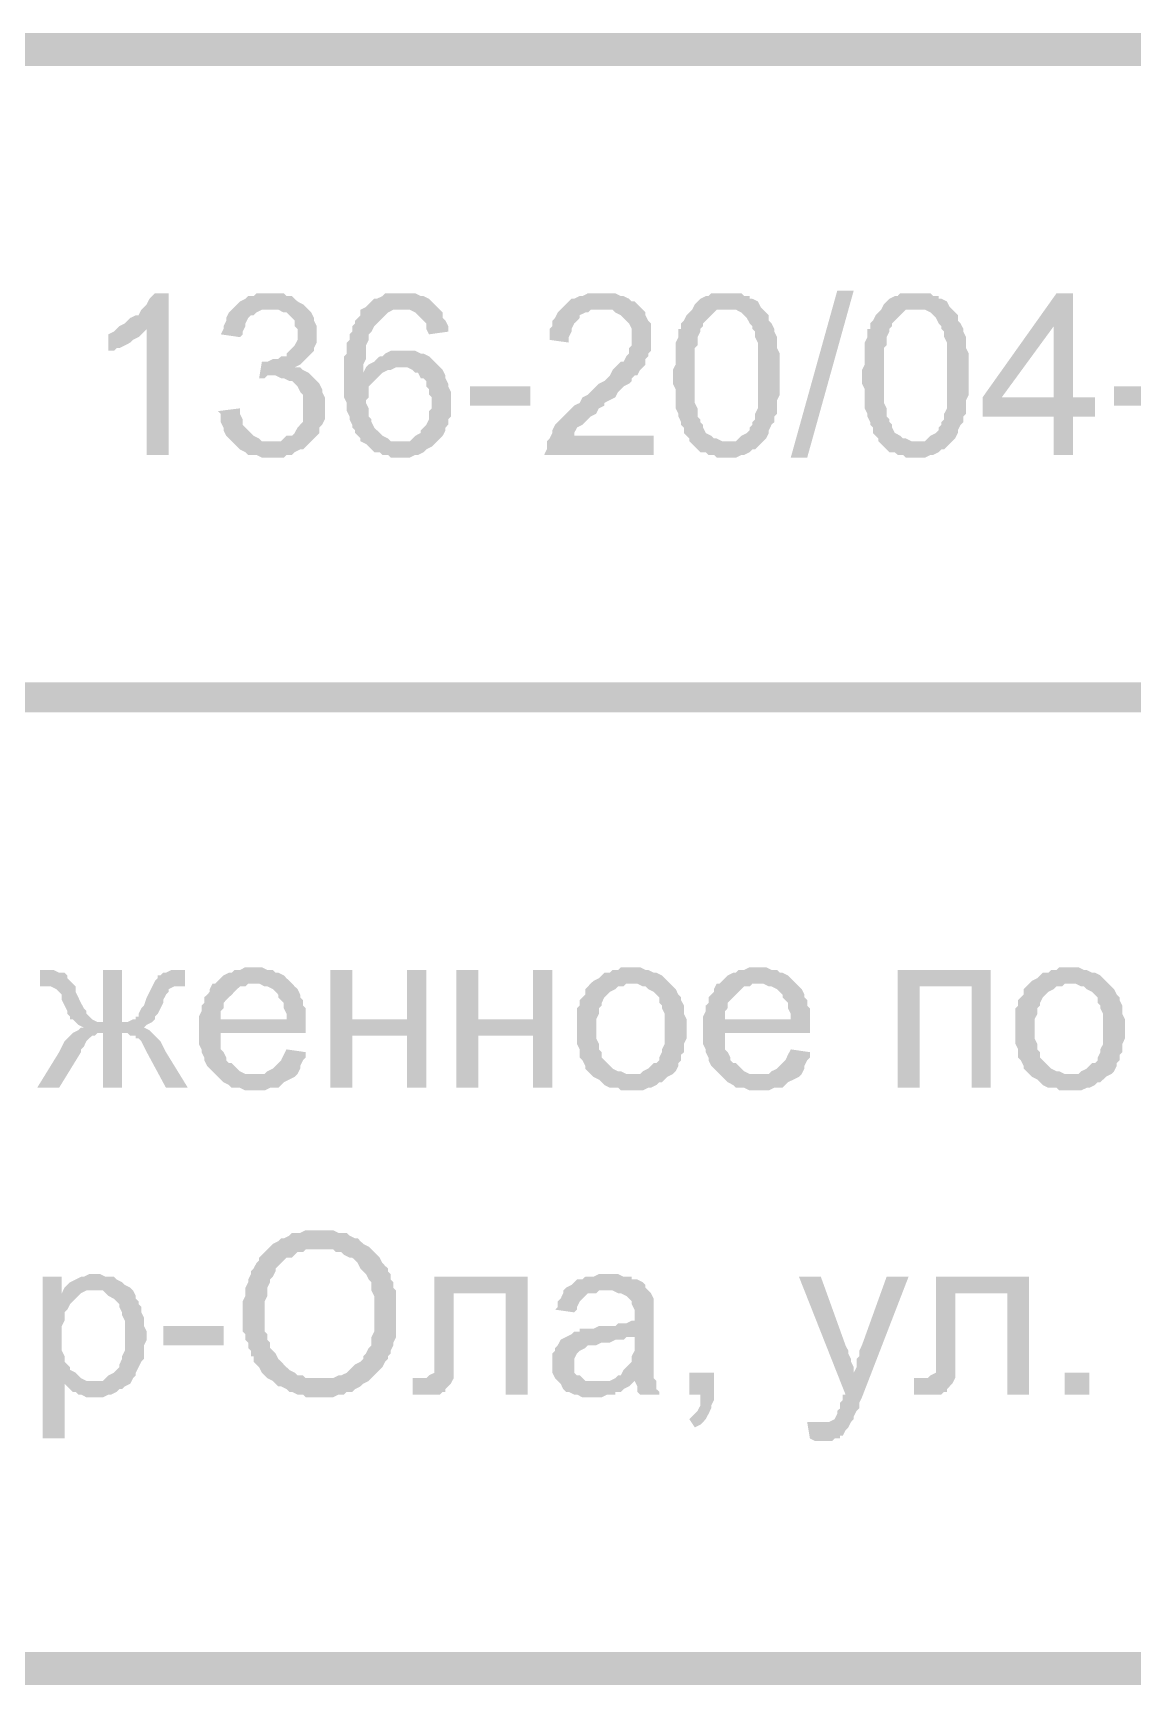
# Model space of a CAD drawing. Header units: millimetres. Extents: x -383313 to -161684, y -117025 to 99224.
# Drawn here: x -322468 to -320769, y -33107 to -30554 of the extents above; entities that cross this region are included whole.
import ezdxf

# ---------------------------------------------------------------- set-up
doc = ezdxf.new("R2010")
doc.units = ezdxf.units.MM
doc.header["$MEASUREMENT"] = 0
doc.layers.add('PDF_Solid Fills', color=7, linetype='Continuous')

# ---------------------------------------------------------------- blocks, each defined once
blk = doc.blocks.new('A$Cf5759c35')
at = {"layer": 'PDF_Solid Fills'}
for points in [[(36203.3, -12691.5), (36182.1, -12691.5), (36177.9, -12695.8), (36173.7, -12700), (36169.4, -12708.5), (36165.2, -12712.7), (36161, -12716.9), (36156.7, -12725.4), (36152.5, -12725.4), (36144, -12729.6), (36139.8, -12733.9), (36135.6, -12738.1), (36127.1, -12742.3), (36169.4, -12746.6), (36169.4, -12941.3), (36203.3, -12941.3)], [(36359.9, -12691.5), (36338.8, -12691.5), (36334.5, -12695.8), (36326.1, -12695.8), (36321.8, -12700), (36313.4, -12704.2), (36309.1, -12708.5), (36309.1, -12708.5), (36304.9, -12712.7), (36359.9, -12716.9), (36364.2, -12716.9), (36372.6, -12716.9), (36381.1, -12721.2), (36385.3, -12721.2), (36389.6, -12725.4), (36393.8, -12729.6), (36398, -12733.9), (36398, -12742.3), (36402.3, -12746.6), (36402.3, -12755), (36402.3, -12759.3), (36402.3, -12763.5), (36398, -12772), (36393.8, -12776.2), (36389.6, -12780.4), (36385.3, -12784.7), (36385.3, -12788.9), (36376.9, -12788.9), (36372.6, -12793.1), (36364.2, -12793.1), (36355.7, -12797.4), (36351.5, -12797.4), (36410.7, -12797.4), (36415, -12793.1), (36419.2, -12788.9), (36423.4, -12784.7), (36427.7, -12780.4), (36427.7, -12776.2), (36431.9, -12767.7), (36431.9, -12763.5), (36431.9, -12755), (36431.9, -12750.8), (36431.9, -12742.3), (36427.7, -12733.9), (36427.7, -12729.6), (36423.4, -12721.2), (36423.4, -12721.2), (36419.2, -12716.9), (36415, -12712.7), (36410.7, -12708.5), (36402.3, -12704.2), (36398, -12700), (36393.8, -12695.8), (36385.3, -12695.8), (36381.1, -12691.5), (36372.6, -12691.5), (36368.4, -12691.5)], [(36563.1, -12691.5), (36537.7, -12691.5), (36533.5, -12695.8), (36525, -12700), (36520.8, -12700), (36516.6, -12704.2), (36512.3, -12708.5), (36508.1, -12712.7), (36563.1, -12716.9), (36563.1, -12716.9), (36571.6, -12716.9), (36575.8, -12716.9), (36584.3, -12721.2), (36588.5, -12725.4), (36592.8, -12729.6), (36592.8, -12729.6), (36597, -12733.9), (36601.2, -12738.1), (36601.2, -12746.6), (36605.5, -12755), (36635.1, -12750.8), (36635.1, -12746.6), (36635.1, -12742.3), (36630.9, -12733.9), (36626.6, -12729.6), (36626.6, -12721.2), (36622.4, -12716.9), (36618.2, -12712.7), (36613.9, -12708.5), (36609.7, -12704.2), (36605.5, -12700), (36597, -12695.8), (36592.8, -12695.8), (36584.3, -12691.5), (36580.1, -12691.5), (36571.6, -12691.5)], [(36872.2, -12691.5), (36851, -12691.5), (36842.5, -12695.8), (36838.3, -12695.8), (36829.8, -12700), (36825.6, -12700), (36821.4, -12704.2), (36817.1, -12708.5), (36812.9, -12712.7), (36808.7, -12716.9), (36804.4, -12721.2), (36800.2, -12729.6), (36796, -12733.9), (36796, -12742.3), (36791.7, -12746.6), (36791.7, -12755), (36791.7, -12763.5), (36821.4, -12767.7), (36821.4, -12759.3), (36825.6, -12750.8), (36825.6, -12746.6), (36829.8, -12738.1), (36834.1, -12733.9), (36838.3, -12729.6), (36838.3, -12725.4), (36846.8, -12721.2), (36851, -12721.2), (36855.2, -12716.9), (36863.7, -12716.9), (36872.2, -12716.9), (36935.7, -12716.9), (36927.2, -12708.5), (36927.2, -12708.5), (36923, -12704.2), (36918.7, -12704.2), (36914.5, -12700), (36906, -12695.8), (36901.8, -12695.8), (36893.3, -12691.5), (36889.1, -12691.5), (36880.6, -12691.5)], [(37066.9, -12691.5), (37066.9, -12691.5), (37041.5, -12691.5), (37037.3, -12695.8), (37033, -12695.8), (37024.6, -12700), (37020.3, -12704.2), (37020.3, -12704.2), (37016.1, -12708.5), (37011.9, -12716.9), (37066.9, -12716.9), (37066.9, -12716.9), (37075.4, -12716.9), (37079.6, -12716.9), (37088.1, -12721.2), (37092.3, -12725.4), (37096.5, -12729.6), (37100.8, -12738.1), (37100.8, -12738.1), (37105, -12742.3), (37105, -12746.6), (37109.2, -12750.8), (37109.2, -12755), (37109.2, -12759.3), (37113.5, -12767.7), (37113.5, -12776.2), (37113.5, -12780.4), (37113.5, -12788.9), (37113.5, -12797.4), (37113.5, -12810.1), (37113.5, -12818.5), (37113.5, -12818.5), (37113.5, -12831.2), (37113.5, -12839.7), (37113.5, -12848.2), (37113.5, -12856.6), (37113.5, -12860.9), (37113.5, -12869.3), (37109.2, -12877.8), (37109.2, -12882), (37109.2, -12886.3), (37105, -12890.5), (37105, -12894.7), (37100.8, -12899), (37100.8, -12903.2), (37096.5, -12907.4), (37088.1, -12911.7), (37083.8, -12915.9), (37079.6, -12920.1), (37071.1, -12920.1), (37066.9, -12920.1), (37011.9, -12924.4), (37016.1, -12928.6), (37020.3, -12932.8), (37024.6, -12937.1), (37033, -12937.1), (37037.3, -12941.3), (37045.7, -12941.3), (37050, -12945.5), (37058.4, -12945.5), (37066.9, -12945.5), (37066.9, -12945.5), (37075.4, -12945.5), (37079.6, -12945.5), (37088.1, -12941.3), (37092.3, -12941.3), (37100.8, -12937.1), (37105, -12932.8), (37109.2, -12932.8), (37113.5, -12928.6), (37117.7, -12924.4), (37121.9, -12920.1), (37126.2, -12915.9), (37130.4, -12907.4), (37130.4, -12903.2), (37134.6, -12894.7), (37138.9, -12890.5), (37138.9, -12886.3), (37138.9, -12882), (37143.1, -12877.8), (37143.1, -12869.3), (37143.1, -12865.1), (37143.1, -12856.6), (37147.3, -12848.2), (37147.3, -12843.9), (37147.3, -12835.5), (37147.3, -12827), (37147.3, -12818.5), (37147.3, -12814.3), (37147.3, -12805.8), (37147.3, -12797.4), (37147.3, -12788.9), (37147.3, -12784.7), (37143.1, -12776.2), (37143.1, -12772), (37143.1, -12763.5), (37143.1, -12759.3), (37138.9, -12750.8), (37138.9, -12746.6), (37134.6, -12738.1), (37130.4, -12733.9), (37130.4, -12725.4), (37126.2, -12721.2), (37126.2, -12721.2), (37121.9, -12716.9), (37117.7, -12712.7), (37113.5, -12704.2), (37105, -12700), (37100.8, -12700), (37100.8, -12695.8), (37092.3, -12695.8), (37088.1, -12691.5), (37079.6, -12691.5), (37071.1, -12691.5)], [(37359, -12691.5), (37359, -12691.5), (37333.6, -12691.5), (37329.4, -12695.8), (37325.1, -12695.8), (37316.7, -12700), (37312.4, -12704.2), (37312.4, -12704.2), (37308.2, -12708.5), (37304, -12716.9), (37359, -12716.9), (37359, -12716.9), (37367.5, -12716.9), (37371.7, -12716.9), (37380.2, -12721.2), (37384.4, -12725.4), (37388.6, -12729.6), (37392.9, -12738.1), (37392.9, -12738.1), (37397.1, -12742.3), (37397.1, -12746.6), (37401.3, -12750.8), (37401.3, -12755), (37401.3, -12759.3), (37405.6, -12767.7), (37405.6, -12776.2), (37405.6, -12780.4), (37405.6, -12788.9), (37405.6, -12797.4), (37405.6, -12810.1), (37405.6, -12818.5), (37405.6, -12818.5), (37405.6, -12831.2), (37405.6, -12839.7), (37405.6, -12848.2), (37405.6, -12856.6), (37405.6, -12860.9), (37405.6, -12869.3), (37401.3, -12877.8), (37401.3, -12882), (37401.3, -12886.3), (37397.1, -12890.5), (37397.1, -12894.7), (37392.9, -12899), (37392.9, -12903.2), (37388.6, -12907.4), (37380.2, -12911.7), (37375.9, -12915.9), (37371.7, -12920.1), (37363.2, -12920.1), (37359, -12920.1), (37304, -12924.4), (37308.2, -12928.6), (37312.4, -12932.8), (37316.7, -12937.1), (37325.1, -12937.1), (37329.4, -12941.3), (37337.8, -12941.3), (37342.1, -12945.5), (37350.5, -12945.5), (37359, -12945.5), (37359, -12945.5), (37367.5, -12945.5), (37371.7, -12945.5), (37380.2, -12941.3), (37384.4, -12941.3), (37392.9, -12937.1), (37397.1, -12932.8), (37401.3, -12932.8), (37405.6, -12928.6), (37409.8, -12924.4), (37414, -12920.1), (37418.3, -12915.9), (37422.5, -12907.4), (37422.5, -12903.2), (37426.7, -12894.7), (37431, -12890.5), (37431, -12886.3), (37431, -12882), (37435.2, -12877.8), (37435.2, -12869.3), (37435.2, -12865.1), (37435.2, -12856.6), (37439.4, -12848.2), (37439.4, -12843.9), (37439.4, -12835.5), (37439.4, -12827), (37439.4, -12818.5), (37439.4, -12814.3), (37439.4, -12805.8), (37439.4, -12797.4), (37439.4, -12788.9), (37439.4, -12784.7), (37435.2, -12776.2), (37435.2, -12772), (37435.2, -12763.5), (37435.2, -12759.3), (37431, -12750.8), (37431, -12746.6), (37426.7, -12738.1), (37422.5, -12733.9), (37422.5, -12725.4), (37418.3, -12721.2), (37418.3, -12721.2), (37414, -12716.9), (37409.8, -12712.7), (37405.6, -12704.2), (37397.1, -12700), (37392.9, -12700), (37392.9, -12695.8), (37384.4, -12695.8), (37380.2, -12691.5), (37371.7, -12691.5), (37363.2, -12691.5)], [(37600.3, -12691.5), (37574.9, -12691.5), (37460.6, -12852.4), (37460.6, -12882), (37570.7, -12882), (37570.7, -12941.3), (37600.3, -12941.3), (37600.3, -12882), (37634.2, -12882), (37634.2, -12852.4), (37600.3, -12852.4), (37490.2, -12852.4), (37570.7, -12742.3)], [(37600.3, -12691.5), (37570.7, -12742.3), (37570.7, -12852.4), (37490.2, -12852.4), (37600.3, -12852.4)], [(36304.9, -12712.7), (36300.7, -12716.9), (36296.4, -12721.2), (36292.2, -12729.6), (36292.2, -12733.9), (36288, -12742.3), (36288, -12746.6), (36283.7, -12755), (36313.4, -12759.3), (36317.6, -12755), (36317.6, -12750.8), (36321.8, -12742.3), (36321.8, -12738.1), (36326.1, -12729.6), (36330.3, -12725.4), (36334.5, -12725.4), (36338.8, -12721.2), (36347.2, -12716.9), (36351.5, -12716.9), (36359.9, -12716.9)], [(36508.1, -12712.7), (36499.6, -12716.9), (36499.6, -12725.4), (36495.4, -12729.6), (36491.2, -12733.9), (36491.2, -12738.1), (36486.9, -12742.3), (36486.9, -12750.8), (36482.7, -12755), (36482.7, -12763.5), (36478.5, -12767.7), (36478.5, -12776.2), (36478.5, -12784.7), (36474.2, -12788.9), (36474.2, -12797.4), (36474.2, -12805.8), (36474.2, -12814.3), (36474.2, -12822.8), (36474.2, -12827), (36474.2, -12835.5), (36474.2, -12843.9), (36474.2, -12852.4), (36478.5, -12860.9), (36478.5, -12869.3), (36478.5, -12873.6), (36482.7, -12882), (36482.7, -12886.3), (36486.9, -12894.7), (36486.9, -12899), (36491.2, -12903.2), (36491.2, -12907.4), (36495.4, -12911.7), (36499.6, -12915.9), (36499.6, -12920.1), (36508.1, -12924.4), (36512.3, -12928.6), (36516.6, -12932.8), (36520.8, -12937.1), (36529.3, -12937.1), (36533.5, -12941.3), (36542, -12941.3), (36546.2, -12945.5), (36554.7, -12945.5), (36563.1, -12945.5), (36563.1, -12945.5), (36567.4, -12945.5), (36575.8, -12945.5), (36584.3, -12941.3), (36588.5, -12941.3), (36597, -12937.1), (36601.2, -12932.8), (36601.2, -12932.8), (36609.7, -12928.6), (36613.9, -12924.4), (36618.2, -12920.1), (36558.9, -12920.1), (36554.7, -12920.1), (36546.2, -12920.1), (36542, -12915.9), (36533.5, -12911.7), (36533.5, -12911.7), (36529.3, -12907.4), (36525, -12903.2), (36520.8, -12899), (36516.6, -12890.5), (36516.6, -12886.3), (36512.3, -12882), (36512.3, -12873.6), (36512.3, -12869.3), (36508.1, -12860.9), (36508.1, -12856.6), (36512.3, -12852.4), (36512.3, -12843.9), (36512.3, -12835.5), (36516.6, -12831.2), (36520.8, -12827), (36525, -12822.8), (36529.3, -12818.5), (36533.5, -12814.3), (36503.9, -12814.3), (36503.9, -12810.1), (36503.9, -12801.6), (36508.1, -12793.1), (36508.1, -12784.7), (36508.1, -12776.2), (36508.1, -12772), (36512.3, -12763.5), (36512.3, -12759.3), (36512.3, -12755), (36516.6, -12750.8), (36520.8, -12742.3), (36525, -12738.1), (36529.3, -12733.9), (36533.5, -12729.6), (36537.7, -12725.4), (36542, -12721.2), (36550.4, -12716.9), (36554.7, -12716.9), (36563.1, -12716.9)], [(36935.7, -12716.9), (36872.2, -12716.9), (36889.1, -12716.9), (36893.3, -12721.2), (36901.8, -12725.4), (36906, -12729.6), (36906, -12729.6), (36910.3, -12733.9), (36914.5, -12738.1), (36918.7, -12746.6), (36918.7, -12750.8), (36918.7, -12759.3), (36918.7, -12763.5), (36918.7, -12772), (36914.5, -12776.2), (36914.5, -12784.7), (36910.3, -12788.9), (36906, -12797.4), (36901.8, -12797.4), (36897.6, -12801.6), (36893.3, -12805.8), (36889.1, -12810.1), (36884.9, -12818.5), (36880.6, -12822.8), (36876.4, -12827), (36867.9, -12831.2), (36863.7, -12835.5), (36855.2, -12843.9), (36851, -12848.2), (36842.5, -12852.4), (36838.3, -12860.9), (36829.8, -12865.1), (36825.6, -12869.3), (36821.4, -12873.6), (36817.1, -12877.8), (36812.9, -12882), (36808.7, -12886.3), (36804.4, -12890.5), (36800.2, -12894.7), (36796, -12903.2), (36796, -12907.4), (36791.7, -12915.9), (36787.5, -12920.1), (36787.5, -12920.1), (36787.5, -12928.6), (36787.5, -12932.8), (36783.3, -12941.3), (36952.6, -12941.3), (36952.6, -12911.7), (36829.8, -12911.7), (36829.8, -12911.7), (36829.8, -12907.4), (36834.1, -12899), (36842.5, -12894.7), (36842.5, -12894.7), (36846.8, -12890.5), (36851, -12886.3), (36855.2, -12882), (36863.7, -12877.8), (36867.9, -12869.3), (36876.4, -12865.1), (36876.4, -12860.9), (36884.9, -12856.6), (36893.3, -12852.4), (36897.6, -12843.9), (36901.8, -12839.7), (36906, -12835.5), (36914.5, -12831.2), (36918.7, -12827), (36918.7, -12822.8), (36923, -12818.5), (36927.2, -12818.5), (36931.4, -12810.1), (36935.7, -12805.8), (36939.9, -12801.6), (36939.9, -12793.1), (36944.1, -12788.9), (36944.1, -12784.7), (36948.4, -12780.4), (36948.4, -12772), (36948.4, -12767.7), (36948.4, -12759.3), (36948.4, -12759.3), (36948.4, -12750.8), (36948.4, -12746.6), (36948.4, -12738.1), (36944.1, -12733.9), (36939.9, -12725.4), (36939.9, -12721.2)], [(37011.9, -12716.9), (37007.6, -12721.2), (37003.4, -12725.4), (36999.2, -12733.9), (36994.9, -12738.1), (36994.9, -12746.6), (36990.7, -12746.6), (36990.7, -12755), (36990.7, -12759.3), (36986.5, -12767.7), (36986.5, -12772), (36986.5, -12780.4), (36986.5, -12784.7), (36986.5, -12793.1), (36986.5, -12801.6), (36982.2, -12810.1), (36982.2, -12818.5), (36982.2, -12822.8), (36982.2, -12831.2), (36986.5, -12839.7), (36986.5, -12848.2), (36986.5, -12856.6), (36986.5, -12865.1), (36986.5, -12869.3), (36990.7, -12877.8), (36990.7, -12882), (36994.9, -12890.5), (36994.9, -12894.7), (36999.2, -12899), (36999.2, -12907.4), (37003.4, -12911.7), (37007.6, -12915.9), (37007.6, -12920.1), (37011.9, -12924.4), (37066.9, -12920.1), (37062.7, -12920.1), (37058.4, -12920.1), (37050, -12915.9), (37045.7, -12915.9), (37041.5, -12911.7), (37033, -12907.4), (37028.8, -12899), (37028.8, -12899), (37028.8, -12894.7), (37024.6, -12890.5), (37024.6, -12886.3), (37020.3, -12882), (37020.3, -12873.6), (37020.3, -12869.3), (37016.1, -12860.9), (37016.1, -12852.4), (37016.1, -12843.9), (37016.1, -12835.5), (37016.1, -12827), (37016.1, -12818.5), (37016.1, -12810.1), (37016.1, -12801.6), (37016.1, -12793.1), (37016.1, -12784.7), (37016.1, -12776.2), (37020.3, -12772), (37020.3, -12763.5), (37020.3, -12759.3), (37024.6, -12750.8), (37024.6, -12746.6), (37028.8, -12742.3), (37028.8, -12738.1), (37033, -12733.9), (37037.3, -12729.6), (37041.5, -12725.4), (37045.7, -12721.2), (37050, -12716.9), (37058.4, -12716.9), (37066.9, -12716.9)], [(37304, -12716.9), (37299.7, -12721.2), (37295.5, -12725.4), (37291.3, -12733.9), (37287, -12738.1), (37287, -12746.6), (37282.8, -12746.6), (37282.8, -12755), (37282.8, -12759.3), (37278.6, -12767.7), (37278.6, -12772), (37278.6, -12780.4), (37278.6, -12784.7), (37278.6, -12793.1), (37278.6, -12801.6), (37274.3, -12810.1), (37274.3, -12818.5), (37274.3, -12822.8), (37274.3, -12831.2), (37278.6, -12839.7), (37278.6, -12848.2), (37278.6, -12856.6), (37278.6, -12865.1), (37278.6, -12869.3), (37282.8, -12877.8), (37282.8, -12882), (37287, -12890.5), (37287, -12894.7), (37291.3, -12899), (37291.3, -12907.4), (37295.5, -12911.7), (37299.7, -12915.9), (37299.7, -12920.1), (37304, -12924.4), (37359, -12920.1), (37354.8, -12920.1), (37350.5, -12920.1), (37342.1, -12915.9), (37337.8, -12915.9), (37333.6, -12911.7), (37325.1, -12907.4), (37320.9, -12899), (37320.9, -12899), (37320.9, -12894.7), (37316.7, -12890.5), (37316.7, -12886.3), (37312.4, -12882), (37312.4, -12873.6), (37312.4, -12869.3), (37308.2, -12860.9), (37308.2, -12852.4), (37308.2, -12843.9), (37308.2, -12835.5), (37308.2, -12827), (37308.2, -12818.5), (37308.2, -12810.1), (37308.2, -12801.6), (37308.2, -12793.1), (37308.2, -12784.7), (37308.2, -12776.2), (37312.4, -12772), (37312.4, -12763.5), (37312.4, -12759.3), (37316.7, -12750.8), (37316.7, -12746.6), (37320.9, -12742.3), (37320.9, -12738.1), (37325.1, -12733.9), (37329.4, -12729.6), (37333.6, -12725.4), (37337.8, -12721.2), (37342.1, -12716.9), (37350.5, -12716.9), (37359, -12716.9)], [(36127.1, -12742.3), (36122.9, -12746.6), (36118.6, -12750.8), (36110.2, -12755), (36110.2, -12784.7), (36110.2, -12780.4), (36118.6, -12780.4), (36122.9, -12776.2), (36127.1, -12776.2), (36135.6, -12772), (36144, -12767.7), (36144, -12767.7), (36148.3, -12763.5), (36156.7, -12759.3), (36161, -12755), (36165.2, -12750.8), (36169.4, -12746.6)], [(36567.4, -12780.4), (36567.4, -12780.4), (36546.2, -12780.4), (36537.7, -12784.7), (36533.5, -12788.9), (36529.3, -12788.9), (36525, -12793.1), (36520.8, -12797.4), (36512.3, -12801.6), (36508.1, -12805.8), (36503.9, -12814.3), (36533.5, -12814.3), (36542, -12810.1), (36546.2, -12810.1), (36554.7, -12805.8), (36558.9, -12805.8), (36618.2, -12801.6), (36613.9, -12797.4), (36609.7, -12793.1), (36605.5, -12788.9), (36597, -12784.7), (36592.8, -12784.7), (36584.3, -12780.4), (36580.1, -12780.4), (36571.6, -12780.4)], [(36347.2, -12797.4), (36343, -12822.8), (36343, -12822.8), (36351.5, -12822.8), (36355.7, -12818.5), (36364.2, -12818.5), (36423.4, -12818.5), (36419.2, -12814.3), (36410.7, -12810.1), (36406.5, -12805.8), (36398, -12805.8), (36406.5, -12801.6), (36410.7, -12797.4), (36351.5, -12797.4)], [(36618.2, -12801.6), (36558.9, -12805.8), (36571.6, -12805.8), (36580.1, -12810.1), (36584.3, -12814.3), (36588.5, -12814.3), (36592.8, -12822.8), (36597, -12822.8), (36601.2, -12827), (36601.2, -12835.5), (36605.5, -12839.7), (36605.5, -12848.2), (36609.7, -12852.4), (36609.7, -12860.9), (36609.7, -12869.3), (36605.5, -12873.6), (36605.5, -12882), (36605.5, -12886.3), (36601.2, -12894.7), (36597, -12899), (36592.8, -12903.2), (36592.8, -12907.4), (36584.3, -12911.7), (36580.1, -12915.9), (36575.8, -12920.1), (36567.4, -12920.1), (36558.9, -12920.1), (36618.2, -12920.1), (36622.4, -12915.9), (36626.6, -12911.7), (36630.9, -12903.2), (36630.9, -12899), (36635.1, -12894.7), (36635.1, -12886.3), (36639.3, -12882), (36639.3, -12873.6), (36639.3, -12869.3), (36639.3, -12860.9), (36639.3, -12856.6), (36639.3, -12848.2), (36639.3, -12843.9), (36635.1, -12835.5), (36635.1, -12831.2), (36630.9, -12822.8), (36630.9, -12818.5), (36626.6, -12810.1), (36622.4, -12805.8)], [(36423.4, -12818.5), (36364.2, -12818.5), (36368.4, -12818.5), (36376.9, -12822.8), (36381.1, -12822.8), (36389.6, -12827), (36393.8, -12827), (36398, -12831.2), (36402.3, -12835.5), (36406.5, -12843.9), (36410.7, -12848.2), (36410.7, -12852.4), (36410.7, -12860.9), (36410.7, -12869.3), (36410.7, -12869.3), (36410.7, -12873.6), (36410.7, -12882), (36410.7, -12890.5), (36406.5, -12894.7), (36402.3, -12899), (36398, -12907.4), (36393.8, -12911.7), (36385.3, -12911.7), (36381.1, -12915.9), (36376.9, -12920.1), (36368.4, -12920.1), (36359.9, -12920.1), (36300.7, -12920.1), (36304.9, -12924.4), (36309.1, -12928.6), (36313.4, -12932.8), (36321.8, -12937.1), (36326.1, -12941.3), (36334.5, -12941.3), (36338.8, -12941.3), (36347.2, -12945.5), (36351.5, -12945.5), (36359.9, -12945.5), (36364.2, -12945.5), (36372.6, -12945.5), (36381.1, -12945.5), (36385.3, -12941.3), (36393.8, -12941.3), (36398, -12937.1), (36406.5, -12932.8), (36410.7, -12932.8), (36415, -12928.6), (36419.2, -12924.4), (36423.4, -12920.1), (36427.7, -12915.9), (36431.9, -12911.7), (36436.1, -12907.4), (36436.1, -12899), (36440.4, -12894.7), (36444.6, -12886.3), (36444.6, -12882), (36444.6, -12873.6), (36444.6, -12869.3), (36444.6, -12865.1), (36444.6, -12856.6), (36444.6, -12852.4), (36440.4, -12843.9), (36440.4, -12839.7), (36436.1, -12831.2), (36431.9, -12827), (36431.9, -12827), (36427.7, -12822.8)], [(36313.4, -12869.3), (36279.5, -12873.6), (36283.7, -12877.8), (36283.7, -12890.5), (36288, -12899), (36288, -12903.2), (36292.2, -12911.7), (36296.4, -12915.9), (36300.7, -12920.1), (36359.9, -12920.1), (36355.7, -12920.1), (36347.2, -12920.1), (36343, -12915.9), (36334.5, -12911.7), (36330.3, -12907.4), (36330.3, -12907.4), (36326.1, -12903.2), (36321.8, -12899), (36317.6, -12894.7), (36317.6, -12886.3), (36313.4, -12877.8)], [(36334.5, -13732.9), (36334.5, -13732.9), (36321.8, -13732.9), (36313.4, -13737.2), (36304.9, -13737.2), (36300.7, -13741.4), (36296.4, -13741.4), (36288, -13745.6), (36283.7, -13749.9), (36279.5, -13754.1), (36275.3, -13758.3), (36334.5, -13758.3), (36338.8, -13758.3), (36343, -13758.3), (36351.5, -13762.6), (36355.7, -13762.6), (36364.2, -13766.8), (36368.4, -13771), (36372.6, -13775.3), (36372.6, -13779.5), (36376.9, -13783.7), (36381.1, -13788), (36381.1, -13796.4), (36385.3, -13804.9), (36385.3, -13813.4), (36283.7, -13813.4), (36415, -13813.4), (36415, -13804.9), (36415, -13796.4), (36410.7, -13792.2), (36410.7, -13783.7), (36406.5, -13779.5), (36406.5, -13775.3), (36402.3, -13766.8), (36398, -13762.6), (36393.8, -13758.3), (36389.6, -13754.1), (36385.3, -13749.9), (36381.1, -13745.6), (36372.6, -13741.4), (36368.4, -13741.4), (36364.2, -13737.2), (36355.7, -13737.2), (36347.2, -13732.9), (36343, -13732.9)], [(36918.7, -13732.9), (36918.7, -13732.9), (36901.8, -13732.9), (36897.6, -13737.2), (36889.1, -13737.2), (36884.9, -13741.4), (36876.4, -13741.4), (36872.2, -13745.6), (36867.9, -13749.9), (36859.5, -13754.1), (36859.5, -13754.1), (36855.2, -13758.3), (36918.7, -13758.3), (36918.7, -13758.3), (36927.2, -13758.3), (36935.7, -13762.6), (36939.9, -13762.6), (36944.1, -13766.8), (36952.6, -13771), (36956.8, -13775.3), (36961.1, -13779.5), (36961.1, -13788), (36965.3, -13792.2), (36965.3, -13796.4), (36969.5, -13804.9), (36969.5, -13813.4), (36969.5, -13817.6), (36969.5, -13826.1), (36969.5, -13830.3), (36969.5, -13838.8), (36969.5, -13847.2), (36969.5, -13851.5), (36965.3, -13859.9), (36965.3, -13864.2), (36961.1, -13872.6), (36961.1, -13876.9), (36956.8, -13881.1), (36952.6, -13881.1), (36948.4, -13885.3), (36944.1, -13889.6), (36935.7, -13893.8), (36931.4, -13898), (36923, -13898), (36918.7, -13898), (36855.2, -13898), (36859.5, -13902.3), (36867.9, -13906.5), (36872.2, -13910.7), (36876.4, -13915), (36884.9, -13919.2), (36889.1, -13919.2), (36897.6, -13919.2), (36901.8, -13923.4), (36910.3, -13923.4), (36918.7, -13923.4), (36923, -13923.4), (36927.2, -13923.4), (36935.7, -13923.4), (36944.1, -13919.2), (36948.4, -13919.2), (36956.8, -13915), (36961.1, -13910.7), (36965.3, -13910.7), (36969.5, -13906.5), (36973.8, -13902.3), (36982.2, -13898), (36986.5, -13893.8), (36990.7, -13885.3), (36990.7, -13881.1), (36990.7, -13881.1), (36994.9, -13876.9), (36994.9, -13868.4), (36999.2, -13864.2), (36999.2, -13855.7), (36999.2, -13851.5), (37003.4, -13843), (37003.4, -13834.5), (37003.4, -13826.1), (37003.4, -13821.8), (37003.4, -13813.4), (36999.2, -13804.9), (36999.2, -13796.4), (36999.2, -13792.2), (36994.9, -13783.7), (36994.9, -13779.5), (36990.7, -13775.3), (36986.5, -13766.8), (36982.2, -13762.6), (36978, -13758.3), (36973.8, -13754.1), (36969.5, -13749.9), (36965.3, -13745.6), (36956.8, -13741.4), (36952.6, -13741.4), (36944.1, -13737.2), (36939.9, -13737.2), (36931.4, -13732.9), (36927.2, -13732.9)], [(37113.5, -13732.9), (37113.5, -13732.9), (37100.8, -13732.9), (37092.3, -13737.2), (37083.8, -13737.2), (37079.6, -13741.4), (37075.4, -13741.4), (37066.9, -13745.6), (37062.7, -13749.9), (37058.4, -13754.1), (37054.2, -13758.3), (37113.5, -13758.3), (37117.7, -13758.3), (37121.9, -13758.3), (37130.4, -13762.6), (37134.6, -13762.6), (37143.1, -13766.8), (37147.3, -13771), (37151.6, -13775.3), (37151.6, -13779.5), (37155.8, -13783.7), (37160, -13788), (37160, -13796.4), (37164.3, -13804.9), (37164.3, -13813.4), (37062.7, -13813.4), (37193.9, -13813.4), (37193.9, -13804.9), (37193.9, -13796.4), (37189.7, -13792.2), (37189.7, -13783.7), (37185.4, -13779.5), (37185.4, -13775.3), (37181.2, -13766.8), (37177, -13762.6), (37172.7, -13758.3), (37168.5, -13754.1), (37164.3, -13749.9), (37160, -13745.6), (37151.6, -13741.4), (37147.3, -13741.4), (37143.1, -13737.2), (37134.6, -13737.2), (37126.2, -13732.9), (37121.9, -13732.9)], [(37596.1, -13732.9), (37596.1, -13732.9), (37579.1, -13732.9), (37574.9, -13737.2), (37566.4, -13737.2), (37562.2, -13741.4), (37553.7, -13741.4), (37549.5, -13745.6), (37545.3, -13749.9), (37536.8, -13754.1), (37536.8, -13754.1), (37532.6, -13758.3), (37596.1, -13758.3), (37596.1, -13758.3), (37604.5, -13758.3), (37613, -13762.6), (37617.2, -13762.6), (37621.5, -13766.8), (37629.9, -13771), (37634.2, -13775.3), (37638.4, -13779.5), (37638.4, -13788), (37642.6, -13792.2), (37642.6, -13796.4), (37646.9, -13804.9), (37646.9, -13813.4), (37646.9, -13817.6), (37646.9, -13826.1), (37646.9, -13830.3), (37646.9, -13838.8), (37646.9, -13847.2), (37646.9, -13851.5), (37642.6, -13859.9), (37642.6, -13864.2), (37638.4, -13872.6), (37638.4, -13876.9), (37634.2, -13881.1), (37629.9, -13881.1), (37625.7, -13885.3), (37621.5, -13889.6), (37613, -13893.8), (37608.8, -13898), (37600.3, -13898), (37596.1, -13898), (37532.6, -13898), (37536.8, -13902.3), (37545.3, -13906.5), (37549.5, -13910.7), (37553.7, -13915), (37562.2, -13919.2), (37566.4, -13919.2), (37574.9, -13919.2), (37579.1, -13923.4), (37587.6, -13923.4), (37596.1, -13923.4), (37600.3, -13923.4), (37604.5, -13923.4), (37613, -13923.4), (37621.5, -13919.2), (37625.7, -13919.2), (37634.2, -13915), (37638.4, -13910.7), (37642.6, -13910.7), (37646.9, -13906.5), (37651.1, -13902.3), (37659.6, -13898), (37663.8, -13893.8), (37668, -13885.3), (37668, -13881.1), (37668, -13881.1), (37672.3, -13876.9), (37672.3, -13868.4), (37676.5, -13864.2), (37676.5, -13855.7), (37676.5, -13851.5), (37680.7, -13843), (37680.7, -13834.5), (37680.7, -13826.1), (37680.7, -13821.8), (37680.7, -13813.4), (37676.5, -13804.9), (37676.5, -13796.4), (37676.5, -13792.2), (37672.3, -13783.7), (37672.3, -13779.5), (37668, -13775.3), (37663.8, -13766.8), (37659.6, -13762.6), (37655.3, -13758.3), (37651.1, -13754.1), (37646.9, -13749.9), (37642.6, -13745.6), (37634.2, -13741.4), (37629.9, -13741.4), (37621.5, -13737.2), (37617.2, -13737.2), (37608.8, -13732.9), (37604.5, -13732.9)], [(36008.6, -13737.2), (36004.3, -13737.2), (36004.3, -13762.6), (36017, -13762.6), (36055.1, -13758.3), (36050.9, -13754.1), (36046.7, -13749.9), (36046.7, -13745.6), (36042.4, -13741.4), (36034, -13741.4), (36034, -13741.4), (36025.5, -13737.2), (36021.3, -13737.2)], [(36055.1, -13758.3), (36017, -13762.6), (36021.3, -13762.6), (36029.7, -13766.8), (36029.7, -13766.8), (36034, -13771), (36038.2, -13775.3), (36038.2, -13783.7), (36042.4, -13792.2), (36046.7, -13800.7), (36046.7, -13804.9), (36050.9, -13809.1), (36050.9, -13813.4), (36055.1, -13813.4), (36059.4, -13817.6), (36063.6, -13821.8), (36072.1, -13826.1), (36072.1, -13826.1), (36067.8, -13826.1), (36063.6, -13830.3), (36055.1, -13834.5), (36101.7, -13834.5), (36131.3, -13834.5), (36139.8, -13834.5), (36144, -13838.8), (36152.5, -13838.8), (36152.5, -13843), (36156.7, -13843), (36161, -13847.2), (36165.2, -13855.7), (36169.4, -13864.2), (36199.1, -13919.2), (36232.9, -13919.2), (36199.1, -13864.2), (36199.1, -13864.2), (36194.8, -13855.7), (36190.6, -13847.2), (36186.4, -13843), (36182.1, -13838.8), (36177.9, -13834.5), (36173.7, -13830.3), (36165.2, -13826.1), (36161, -13826.1), (36165.2, -13826.1), (36169.4, -13821.8), (36177.9, -13817.6), (36131.3, -13817.6), (36101.7, -13817.6), (36097.5, -13817.6), (36093.2, -13817.6), (36084.8, -13813.4), (36080.5, -13809.1), (36080.5, -13809.1), (36076.3, -13804.9), (36076.3, -13800.7), (36072.1, -13796.4), (36067.8, -13788), (36063.6, -13779.5), (36059.4, -13771), (36059.4, -13762.6)], [(36228.7, -13737.2), (36207.5, -13737.2), (36199.1, -13741.4), (36194.8, -13741.4), (36190.6, -13745.6), (36186.4, -13745.6), (36186.4, -13749.9), (36182.1, -13754.1), (36177.9, -13762.6), (36220.2, -13762.6), (36228.7, -13762.6)], [(36275.3, -13758.3), (36271, -13758.3), (36266.8, -13766.8), (36266.8, -13771), (36262.6, -13775.3), (36258.3, -13779.5), (36258.3, -13788), (36254.1, -13792.2), (36254.1, -13800.7), (36249.9, -13809.1), (36249.9, -13813.4), (36249.9, -13821.8), (36249.9, -13830.3), (36249.9, -13838.8), (36249.9, -13843), (36249.9, -13851.5), (36254.1, -13859.9), (36254.1, -13864.2), (36258.3, -13872.6), (36258.3, -13876.9), (36262.6, -13885.3), (36266.8, -13889.6), (36271, -13893.8), (36275.3, -13898), (36334.5, -13898), (36334.5, -13898), (36326.1, -13898), (36321.8, -13898), (36313.4, -13893.8), (36309.1, -13889.6), (36304.9, -13885.3), (36300.7, -13881.1), (36296.4, -13881.1), (36292.2, -13876.9), (36292.2, -13872.6), (36288, -13864.2), (36283.7, -13859.9), (36283.7, -13851.5), (36283.7, -13843), (36283.7, -13834.5), (36415, -13834.5), (36415, -13834.5), (36415, -13830.3), (36415, -13821.8), (36415, -13813.4), (36283.7, -13813.4), (36283.7, -13809.1), (36283.7, -13800.7), (36288, -13796.4), (36288, -13788), (36292.2, -13783.7), (36296.4, -13779.5), (36300.7, -13775.3), (36304.9, -13771), (36309.1, -13766.8), (36313.4, -13762.6), (36321.8, -13762.6), (36326.1, -13758.3), (36334.5, -13758.3)], [(36486.9, -13737.2), (36453.1, -13737.2), (36453.1, -13919.2), (36486.9, -13919.2), (36486.9, -13838.8), (36571.6, -13838.8), (36486.9, -13813.4)], [(36601.2, -13737.2), (36571.6, -13737.2), (36571.6, -13813.4), (36486.9, -13813.4), (36571.6, -13838.8), (36571.6, -13919.2), (36601.2, -13919.2)], [(36681.7, -13737.2), (36647.8, -13737.2), (36647.8, -13919.2), (36681.7, -13919.2), (36681.7, -13838.8), (36766.3, -13838.8), (36681.7, -13813.4)], [(36796, -13737.2), (36766.3, -13737.2), (36766.3, -13813.4), (36681.7, -13813.4), (36766.3, -13838.8), (36766.3, -13919.2), (36796, -13919.2)], [(36855.2, -13758.3), (36851, -13762.6), (36846.8, -13766.8), (36846.8, -13775.3), (36842.5, -13779.5), (36838.3, -13783.7), (36838.3, -13792.2), (36834.1, -13796.4), (36834.1, -13804.9), (36834.1, -13813.4), (36834.1, -13821.8), (36834.1, -13830.3), (36834.1, -13830.3), (36834.1, -13838.8), (36834.1, -13847.2), (36834.1, -13851.5), (36838.3, -13859.9), (36838.3, -13868.4), (36838.3, -13872.6), (36842.5, -13876.9), (36846.8, -13885.3), (36846.8, -13889.6), (36851, -13893.8), (36855.2, -13898), (36918.7, -13898), (36914.5, -13898), (36910.3, -13898), (36901.8, -13893.8), (36897.6, -13893.8), (36889.1, -13889.6), (36884.9, -13885.3), (36880.6, -13881.1), (36880.6, -13881.1), (36876.4, -13876.9), (36872.2, -13872.6), (36872.2, -13864.2), (36867.9, -13859.9), (36867.9, -13851.5), (36863.7, -13843), (36863.7, -13838.8), (36863.7, -13830.3), (36863.7, -13826.1), (36863.7, -13817.6), (36863.7, -13813.4), (36867.9, -13804.9), (36867.9, -13796.4), (36872.2, -13792.2), (36872.2, -13788), (36876.4, -13779.5), (36880.6, -13775.3), (36880.6, -13775.3), (36884.9, -13771), (36893.3, -13766.8), (36897.6, -13762.6), (36906, -13762.6), (36910.3, -13758.3), (36918.7, -13758.3)], [(37054.2, -13758.3), (37050, -13758.3), (37045.7, -13766.8), (37045.7, -13771), (37041.5, -13775.3), (37037.3, -13779.5), (37037.3, -13788), (37033, -13792.2), (37033, -13800.7), (37028.8, -13809.1), (37028.8, -13813.4), (37028.8, -13821.8), (37028.8, -13830.3), (37028.8, -13838.8), (37028.8, -13843), (37028.8, -13851.5), (37033, -13859.9), (37033, -13864.2), (37037.3, -13872.6), (37037.3, -13876.9), (37041.5, -13885.3), (37045.7, -13889.6), (37050, -13893.8), (37054.2, -13898), (37113.5, -13898), (37113.5, -13898), (37105, -13898), (37100.8, -13898), (37092.3, -13893.8), (37088.1, -13889.6), (37083.8, -13885.3), (37079.6, -13881.1), (37075.4, -13881.1), (37071.1, -13876.9), (37071.1, -13872.6), (37066.9, -13864.2), (37062.7, -13859.9), (37062.7, -13851.5), (37062.7, -13843), (37062.7, -13834.5), (37193.9, -13834.5), (37193.9, -13834.5), (37193.9, -13830.3), (37193.9, -13821.8), (37193.9, -13813.4), (37062.7, -13813.4), (37062.7, -13809.1), (37062.7, -13800.7), (37066.9, -13796.4), (37066.9, -13788), (37071.1, -13783.7), (37075.4, -13779.5), (37079.6, -13775.3), (37083.8, -13771), (37088.1, -13766.8), (37092.3, -13762.6), (37100.8, -13762.6), (37105, -13758.3), (37113.5, -13758.3)], [(37473.3, -13737.2), (37329.4, -13737.2), (37329.4, -13919.2), (37363.2, -13919.2), (37363.2, -13762.6), (37443.7, -13762.6)], [(37532.6, -13758.3), (37528.3, -13762.6), (37524.1, -13766.8), (37524.1, -13775.3), (37519.9, -13779.5), (37515.6, -13783.7), (37515.6, -13792.2), (37511.4, -13796.4), (37511.4, -13804.9), (37511.4, -13813.4), (37511.4, -13821.8), (37511.4, -13830.3), (37511.4, -13830.3), (37511.4, -13838.8), (37511.4, -13847.2), (37511.4, -13851.5), (37515.6, -13859.9), (37515.6, -13868.4), (37515.6, -13872.6), (37519.9, -13876.9), (37524.1, -13885.3), (37524.1, -13889.6), (37528.3, -13893.8), (37532.6, -13898), (37596.1, -13898), (37591.8, -13898), (37587.6, -13898), (37579.1, -13893.8), (37574.9, -13893.8), (37566.4, -13889.6), (37562.2, -13885.3), (37558, -13881.1), (37558, -13881.1), (37553.7, -13876.9), (37549.5, -13872.6), (37549.5, -13864.2), (37545.3, -13859.9), (37545.3, -13851.5), (37541, -13843), (37541, -13838.8), (37541, -13830.3), (37541, -13826.1), (37541, -13817.6), (37541, -13813.4), (37545.3, -13804.9), (37545.3, -13796.4), (37549.5, -13792.2), (37549.5, -13788), (37553.7, -13779.5), (37558, -13775.3), (37558, -13775.3), (37562.2, -13771), (37570.7, -13766.8), (37574.9, -13762.6), (37583.4, -13762.6), (37587.6, -13758.3), (37596.1, -13758.3)], [(36177.9, -13762.6), (36173.7, -13771), (36169.4, -13779.5), (36169.4, -13779.5), (36165.2, -13792.2), (36161, -13796.4), (36156.7, -13804.9), (36156.7, -13809.1), (36152.5, -13809.1), (36152.5, -13813.4), (36148.3, -13813.4), (36139.8, -13817.6), (36131.3, -13817.6), (36177.9, -13817.6), (36182.1, -13813.4), (36182.1, -13809.1), (36186.4, -13804.9), (36190.6, -13796.4), (36194.8, -13788), (36194.8, -13783.7), (36199.1, -13775.3), (36203.3, -13771), (36203.3, -13766.8), (36203.3, -13766.8), (36211.8, -13762.6), (36220.2, -13762.6)], [(36055.1, -13834.5), (36050.9, -13838.8), (36046.7, -13843), (36042.4, -13847.2), (36038.2, -13855.7), (36034, -13864.2), (36000.1, -13919.2), (36034, -13919.2), (36067.8, -13864.2), (36067.8, -13859.9), (36072.1, -13855.7), (36076.3, -13847.2), (36080.5, -13843), (36084.8, -13838.8), (36089, -13838.8), (36093.2, -13834.5), (36101.7, -13834.5)], [(36385.3, -13859.9), (36385.3, -13859.9), (36381.1, -13868.4), (36376.9, -13876.9), (36372.6, -13881.1), (36368.4, -13885.3), (36364.2, -13889.6), (36364.2, -13889.6), (36355.7, -13893.8), (36351.5, -13898), (36343, -13898), (36334.5, -13898), (36275.3, -13898), (36275.3, -13898), (36279.5, -13902.3), (36283.7, -13906.5), (36288, -13910.7), (36296.4, -13915), (36300.7, -13919.2), (36309.1, -13919.2), (36313.4, -13919.2), (36321.8, -13923.4), (36330.3, -13923.4), (36334.5, -13923.4), (36334.5, -13923.4), (36343, -13923.4), (36351.5, -13923.4), (36359.9, -13919.2), (36364.2, -13919.2), (36372.6, -13919.2), (36376.9, -13915), (36381.1, -13910.7), (36389.6, -13906.5), (36389.6, -13906.5), (36398, -13902.3), (36402.3, -13898), (36406.5, -13889.6), (36406.5, -13885.3), (36410.7, -13876.9), (36415, -13872.6), (36415, -13864.2)], [(37164.3, -13859.9), (37164.3, -13859.9), (37160, -13868.4), (37155.8, -13876.9), (37151.6, -13881.1), (37147.3, -13885.3), (37143.1, -13889.6), (37143.1, -13889.6), (37134.6, -13893.8), (37130.4, -13898), (37121.9, -13898), (37113.5, -13898), (37054.2, -13898), (37054.2, -13898), (37058.4, -13902.3), (37062.7, -13906.5), (37066.9, -13910.7), (37075.4, -13915), (37079.6, -13919.2), (37088.1, -13919.2), (37092.3, -13919.2), (37100.8, -13923.4), (37109.2, -13923.4), (37113.5, -13923.4), (37113.5, -13923.4), (37121.9, -13923.4), (37130.4, -13923.4), (37138.9, -13919.2), (37143.1, -13919.2), (37151.6, -13919.2), (37155.8, -13915), (37160, -13910.7), (37168.5, -13906.5), (37168.5, -13906.5), (37177, -13902.3), (37181.2, -13898), (37185.4, -13889.6), (37185.4, -13885.3), (37189.7, -13876.9), (37193.9, -13872.6), (37193.9, -13864.2)], [(36436.1, -14139.3), (36436.1, -14139.3), (36415, -14139.3), (36406.5, -14143.6), (36402.3, -14143.6), (36393.8, -14143.6), (36389.6, -14147.8), (36381.1, -14152), (36376.9, -14152), (36372.6, -14156.3), (36364.2, -14160.5), (36359.9, -14164.7), (36436.1, -14169), (36444.6, -14169), (36448.8, -14169), (36457.3, -14169), (36461.5, -14173.2), (36470, -14173.2), (36474.2, -14177.4), (36482.7, -14181.7), (36486.9, -14181.7), (36491.2, -14185.9), (36495.4, -14190.1), (36499.6, -14198.6), (36503.9, -14202.8), (36508.1, -14207.1), (36512.3, -14215.5), (36516.6, -14219.8), (36516.6, -14228.2), (36516.6, -14232.5), (36520.8, -14240.9), (36520.8, -14245.2), (36520.8, -14253.6), (36520.8, -14262.1), (36520.8, -14270.6), (36520.8, -14274.8), (36520.8, -14283.3), (36520.8, -14291.7), (36520.8, -14296), (36516.6, -14304.4), (36516.6, -14308.7), (36516.6, -14317.1), (36512.3, -14321.4), (36508.1, -14329.8), (36503.9, -14334.1), (36503.9, -14338.3), (36499.6, -14342.5), (36499.6, -14342.5), (36491.2, -14346.8), (36486.9, -14351), (36482.7, -14355.2), (36478.5, -14359.5), (36470, -14363.7), (36465.8, -14363.7), (36457.3, -14367.9), (36453.1, -14367.9), (36444.6, -14367.9), (36436.1, -14367.9), (36516.6, -14367.9), (36520.8, -14363.7), (36525, -14359.5), (36529.3, -14355.2), (36533.5, -14351), (36537.7, -14342.5), (36542, -14338.3), (36542, -14334.1), (36546.2, -14329.8), (36546.2, -14325.6), (36550.4, -14317.1), (36550.4, -14312.9), (36554.7, -14304.4), (36554.7, -14296), (36554.7, -14291.7), (36554.7, -14283.3), (36554.7, -14274.8), (36554.7, -14270.6), (36554.7, -14270.6), (36554.7, -14262.1), (36554.7, -14253.6), (36554.7, -14245.2), (36554.7, -14240.9), (36554.7, -14232.5), (36550.4, -14228.2), (36550.4, -14219.8), (36546.2, -14215.5), (36546.2, -14207.1), (36542, -14202.8), (36542, -14198.6), (36537.7, -14194.4), (36533.5, -14190.1), (36529.3, -14181.7), (36525, -14177.4), (36520.8, -14173.2), (36516.6, -14169), (36512.3, -14164.7), (36503.9, -14160.5), (36499.6, -14156.3), (36495.4, -14152), (36491.2, -14152), (36482.7, -14147.8), (36478.5, -14143.6), (36470, -14143.6), (36465.8, -14143.6), (36457.3, -14139.3), (36453.1, -14139.3), (36444.6, -14139.3)], [(36359.9, -14164.7), (36355.7, -14169), (36351.5, -14173.2), (36347.2, -14177.4), (36343, -14181.7), (36343, -14185.9), (36338.8, -14190.1), (36334.5, -14198.6), (36330.3, -14202.8), (36330.3, -14207.1), (36326.1, -14215.5), (36326.1, -14219.8), (36321.8, -14228.2), (36321.8, -14232.5), (36321.8, -14240.9), (36317.6, -14249.4), (36317.6, -14257.9), (36317.6, -14262.1), (36317.6, -14270.6), (36317.6, -14274.8), (36317.6, -14279), (36317.6, -14287.5), (36317.6, -14296), (36321.8, -14300.2), (36321.8, -14308.7), (36326.1, -14312.9), (36326.1, -14321.4), (36330.3, -14325.6), (36330.3, -14334.1), (36334.5, -14334.1), (36334.5, -14342.5), (36338.8, -14346.8), (36343, -14351), (36347.2, -14359.5), (36351.5, -14363.7), (36355.7, -14367.9), (36364.2, -14372.2), (36368.4, -14376.4), (36372.6, -14380.6), (36376.9, -14380.6), (36385.3, -14384.9), (36389.6, -14389.1), (36393.8, -14389.1), (36402.3, -14393.3), (36410.7, -14393.3), (36415, -14397.6), (36423.4, -14397.6), (36431.9, -14397.6), (36436.1, -14397.6), (36436.1, -14397.6), (36444.6, -14397.6), (36453.1, -14397.6), (36457.3, -14397.6), (36465.8, -14393.3), (36474.2, -14393.3), (36478.5, -14389.1), (36486.9, -14389.1), (36491.2, -14384.9), (36499.6, -14380.6), (36499.6, -14380.6), (36503.9, -14376.4), (36512.3, -14372.2), (36516.6, -14367.9), (36436.1, -14367.9), (36436.1, -14367.9), (36427.7, -14367.9), (36423.4, -14367.9), (36415, -14367.9), (36410.7, -14363.7), (36402.3, -14363.7), (36398, -14359.5), (36389.6, -14355.2), (36385.3, -14351), (36381.1, -14346.8), (36376.9, -14342.5), (36376.9, -14342.5), (36372.6, -14338.3), (36368.4, -14329.8), (36364.2, -14325.6), (36359.9, -14321.4), (36359.9, -14312.9), (36355.7, -14308.7), (36355.7, -14300.2), (36351.5, -14296), (36351.5, -14287.5), (36351.5, -14279), (36351.5, -14270.6), (36351.5, -14266.3), (36351.5, -14257.9), (36351.5, -14249.4), (36355.7, -14240.9), (36355.7, -14232.5), (36355.7, -14228.2), (36359.9, -14219.8), (36359.9, -14215.5), (36364.2, -14211.3), (36368.4, -14202.8), (36368.4, -14198.6), (36372.6, -14194.4), (36376.9, -14190.1), (36381.1, -14185.9), (36385.3, -14181.7), (36393.8, -14181.7), (36398, -14177.4), (36402.3, -14173.2), (36410.7, -14173.2), (36415, -14169), (36423.4, -14169), (36431.9, -14169), (36436.1, -14169)], [(36038.2, -14211.3), (36008.6, -14211.3), (36008.6, -14461.1), (36042.4, -14461.1), (36042.4, -14376.4), (36084.8, -14372.2), (36080.5, -14372.2), (36076.3, -14372.2), (36067.8, -14367.9), (36063.6, -14363.7), (36059.4, -14359.5), (36050.9, -14355.2), (36050.9, -14351), (36046.7, -14346.8), (36042.4, -14342.5), (36042.4, -14334.1), (36038.2, -14325.6), (36038.2, -14321.4), (36038.2, -14312.9), (36038.2, -14304.4), (36038.2, -14300.2), (36038.2, -14291.7), (36038.2, -14287.5), (36042.4, -14279), (36042.4, -14270.6), (36042.4, -14266.3), (36046.7, -14262.1), (36050.9, -14253.6), (36055.1, -14249.4), (36059.4, -14245.2), (36063.6, -14240.9), (36067.8, -14236.7), (36038.2, -14236.7)], [(36089, -14207.1), (36089, -14207.1), (36080.5, -14207.1), (36072.1, -14211.3), (36067.8, -14211.3), (36059.4, -14215.5), (36059.4, -14215.5), (36050.9, -14219.8), (36046.7, -14224), (36042.4, -14228.2), (36089, -14232.5), (36093.2, -14232.5), (36101.7, -14232.5), (36105.9, -14236.7), (36110.2, -14240.9), (36118.6, -14245.2), (36122.9, -14249.4), (36127.1, -14253.6), (36127.1, -14257.9), (36131.3, -14266.3), (36131.3, -14270.6), (36135.6, -14279), (36135.6, -14283.3), (36135.6, -14291.7), (36135.6, -14300.2), (36135.6, -14304.4), (36135.6, -14312.9), (36135.6, -14321.4), (36135.6, -14325.6), (36131.3, -14334.1), (36131.3, -14338.3), (36127.1, -14346.8), (36127.1, -14351), (36122.9, -14355.2), (36118.6, -14359.5), (36110.2, -14363.7), (36105.9, -14367.9), (36101.7, -14372.2), (36093.2, -14372.2), (36084.8, -14372.2), (36042.4, -14376.4), (36042.4, -14376.4), (36050.9, -14384.9), (36055.1, -14389.1), (36059.4, -14389.1), (36063.6, -14393.3), (36067.8, -14393.3), (36076.3, -14397.6), (36080.5, -14397.6), (36089, -14397.6), (36089, -14397.6), (36097.5, -14397.6), (36101.7, -14397.6), (36110.2, -14393.3), (36114.4, -14393.3), (36122.9, -14389.1), (36127.1, -14384.9), (36131.3, -14384.9), (36135.6, -14380.6), (36144, -14376.4), (36148.3, -14367.9), (36152.5, -14363.7), (36152.5, -14359.5), (36156.7, -14351), (36156.7, -14351), (36161, -14342.5), (36165.2, -14338.3), (36165.2, -14329.8), (36165.2, -14321.4), (36165.2, -14317.1), (36169.4, -14308.7), (36169.4, -14300.2), (36169.4, -14300.2), (36169.4, -14296), (36165.2, -14287.5), (36165.2, -14279), (36165.2, -14274.8), (36161, -14266.3), (36161, -14257.9), (36156.7, -14253.6), (36156.7, -14249.4), (36152.5, -14245.2), (36152.5, -14240.9), (36148.3, -14232.5), (36144, -14228.2), (36135.6, -14224), (36131.3, -14219.8), (36131.3, -14219.8), (36122.9, -14215.5), (36118.6, -14211.3), (36110.2, -14211.3), (36105.9, -14211.3), (36097.5, -14207.1)], [(36757.9, -14211.3), (36613.9, -14211.3), (36613.9, -14359.5), (36613.9, -14359.5), (36605.5, -14363.7), (36605.5, -14363.7), (36601.2, -14367.9), (36592.8, -14367.9), (36580.1, -14367.9), (36580.1, -14393.3), (36584.3, -14393.3), (36592.8, -14393.3), (36597, -14393.3), (36605.5, -14393.3), (36605.5, -14393.3), (36613.9, -14393.3), (36622.4, -14393.3), (36626.6, -14389.1), (36630.9, -14389.1), (36630.9, -14384.9), (36635.1, -14380.6), (36639.3, -14376.4), (36643.6, -14367.9), (36643.6, -14363.7), (36643.6, -14359.5), (36643.6, -14355.2), (36643.6, -14346.8), (36643.6, -14338.3), (36643.6, -14329.8), (36643.6, -14236.7), (36724, -14236.7)], [(36884.9, -14207.1), (36884.9, -14207.1), (36867.9, -14207.1), (36859.5, -14211.3), (36855.2, -14211.3), (36846.8, -14211.3), (36842.5, -14215.5), (36834.1, -14215.5), (36829.8, -14219.8), (36825.6, -14224), (36817.1, -14228.2), (36812.9, -14232.5), (36876.4, -14232.5), (36880.6, -14232.5), (36889.1, -14232.5), (36897.6, -14236.7), (36901.8, -14236.7), (36910.3, -14240.9), (36914.5, -14245.2), (36914.5, -14245.2), (36918.7, -14249.4), (36918.7, -14253.6), (36923, -14262.1), (36923, -14270.6), (36923, -14270.6), (36923, -14279), (36918.7, -14279), (36910.3, -14283.3), (36906, -14283.3), (36897.6, -14283.3), (36893.3, -14287.5), (36884.9, -14287.5), (36876.4, -14287.5), (36867.9, -14287.5), (36859.5, -14291.7), (36851, -14291.7), (36846.8, -14291.7), (36838.3, -14291.7), (36838.3, -14296), (36829.8, -14296), (36825.6, -14300.2), (36923, -14304.4), (36923, -14312.9), (36923, -14317.1), (36923, -14325.6), (36918.7, -14334.1), (36918.7, -14338.3), (36918.7, -14342.5), (36914.5, -14346.8), (36910.3, -14351), (36906, -14355.2), (36901.8, -14363.7), (36897.6, -14363.7), (36893.3, -14367.9), (36884.9, -14372.2), (36923, -14372.2), (36923, -14372.2), (36927.2, -14380.6), (36927.2, -14389.1), (36931.4, -14393.3), (36961.1, -14393.3), (36961.1, -14389.1), (36956.8, -14384.9), (36956.8, -14376.4), (36956.8, -14372.2), (36952.6, -14367.9), (36952.6, -14363.7), (36952.6, -14359.5), (36952.6, -14355.2), (36952.6, -14346.8), (36952.6, -14338.3), (36952.6, -14329.8), (36952.6, -14317.1), (36952.6, -14274.8), (36952.6, -14274.8), (36952.6, -14266.3), (36952.6, -14257.9), (36952.6, -14253.6), (36952.6, -14249.4), (36952.6, -14245.2), (36948.4, -14236.7), (36944.1, -14232.5), (36939.9, -14228.2), (36939.9, -14224), (36935.7, -14219.8), (36927.2, -14215.5), (36918.7, -14215.5), (36918.7, -14211.3), (36910.3, -14211.3), (36906, -14211.3), (36897.6, -14207.1), (36889.1, -14207.1)], [(37210.8, -14211.3), (37177, -14211.3), (37248.9, -14393.3), (37261.6, -14359.5), (37261.6, -14355.2), (37261.6, -14351), (37257.4, -14342.5), (37257.4, -14338.3), (37253.2, -14329.8), (37253.2, -14325.6), (37248.9, -14317.1)], [(37346.3, -14211.3), (37312.4, -14211.3), (37274.3, -14317.1), (37274.3, -14317.1), (37270.1, -14325.6), (37270.1, -14334.1), (37265.9, -14338.3), (37265.9, -14346.8), (37265.9, -14351), (37261.6, -14359.5), (37248.9, -14393.3), (37244.7, -14393.3), (37244.7, -14401.8), (37240.5, -14406), (37240.5, -14414.5), (37236.2, -14418.7), (37236.2, -14423), (37236.2, -14423), (37232, -14431.4), (37223.5, -14435.7), (37223.5, -14435.7), (37215.1, -14435.7), (37206.6, -14435.7), (37257.4, -14435.7), (37257.4, -14435.7), (37261.6, -14431.4), (37261.6, -14427.2), (37265.9, -14418.7), (37270.1, -14414.5), (37270.1, -14406), (37274.3, -14397.6)], [(37532.6, -14211.3), (37388.6, -14211.3), (37388.6, -14359.5), (37388.6, -14359.5), (37380.2, -14363.7), (37380.2, -14363.7), (37375.9, -14367.9), (37367.5, -14367.9), (37354.8, -14367.9), (37354.8, -14393.3), (37359, -14393.3), (37367.5, -14393.3), (37371.7, -14393.3), (37380.2, -14393.3), (37380.2, -14393.3), (37388.6, -14393.3), (37397.1, -14393.3), (37401.3, -14389.1), (37405.6, -14389.1), (37405.6, -14384.9), (37409.8, -14380.6), (37414, -14376.4), (37418.3, -14367.9), (37418.3, -14363.7), (37418.3, -14359.5), (37418.3, -14355.2), (37418.3, -14346.8), (37418.3, -14338.3), (37418.3, -14329.8), (37418.3, -14236.7), (37498.7, -14236.7)], [(36042.4, -14228.2), (36038.2, -14236.7), (36067.8, -14236.7), (36076.3, -14232.5), (36080.5, -14232.5), (36089, -14232.5)], [(36812.9, -14232.5), (36812.9, -14236.7), (36808.7, -14245.2), (36804.4, -14249.4), (36804.4, -14257.9), (36800.2, -14262.1), (36829.8, -14266.3), (36834.1, -14262.1), (36834.1, -14257.9), (36838.3, -14249.4), (36842.5, -14245.2), (36846.8, -14240.9), (36851, -14236.7), (36855.2, -14236.7), (36863.7, -14236.7), (36867.9, -14232.5), (36876.4, -14232.5)], [(36825.6, -14300.2), (36817.1, -14304.4), (36817.1, -14304.4), (36808.7, -14308.7), (36804.4, -14317.1), (36800.2, -14321.4), (36800.2, -14325.6), (36796, -14329.8), (36796, -14338.3), (36796, -14346.8), (36796, -14346.8), (36796, -14355.2), (36796, -14359.5), (36800.2, -14367.9), (36804.4, -14372.2), (36808.7, -14376.4), (36812.9, -14384.9), (36812.9, -14384.9), (36817.1, -14389.1), (36821.4, -14389.1), (36829.8, -14393.3), (36834.1, -14393.3), (36842.5, -14397.6), (36851, -14397.6), (36859.5, -14397.6), (36863.7, -14397.6), (36872.2, -14397.6), (36880.6, -14393.3), (36884.9, -14393.3), (36893.3, -14393.3), (36893.3, -14389.1), (36901.8, -14389.1), (36906, -14384.9), (36914.5, -14380.6), (36918.7, -14376.4), (36863.7, -14372.2), (36863.7, -14372.2), (36855.2, -14372.2), (36846.8, -14372.2), (36842.5, -14367.9), (36838.3, -14363.7), (36834.1, -14363.7), (36829.8, -14359.5), (36829.8, -14351), (36829.8, -14346.8), (36829.8, -14342.5), (36829.8, -14338.3), (36834.1, -14329.8), (36834.1, -14329.8), (36838.3, -14325.6), (36846.8, -14321.4), (36851, -14317.1), (36855.2, -14317.1), (36863.7, -14317.1), (36872.2, -14312.9), (36876.4, -14312.9), (36884.9, -14312.9), (36893.3, -14308.7), (36897.6, -14308.7), (36906, -14308.7), (36910.3, -14304.4), (36918.7, -14304.4), (36923, -14304.4)], [(37045.7, -14359.5), (37007.6, -14359.5), (37007.6, -14393.3), (37024.6, -14393.3), (37024.6, -14397.6), (37024.6, -14406), (37024.6, -14410.3), (37020.3, -14418.7), (37016.1, -14423), (37011.9, -14427.2), (37007.6, -14431.4), (37016.1, -14444.1), (37016.1, -14444.1), (37024.6, -14439.9), (37028.8, -14435.7), (37033, -14431.4), (37037.3, -14423), (37037.3, -14423), (37041.5, -14414.5), (37041.5, -14410.3), (37045.7, -14401.8), (37045.7, -14393.3)], [(37189.7, -14435.7), (37193.9, -14461.1), (37202.4, -14465.3), (37227.8, -14465.3), (37232, -14461.1), (37240.5, -14461.1), (37240.5, -14456.8), (37244.7, -14456.8), (37248.9, -14448.4), (37253.2, -14444.1), (37257.4, -14435.7), (37206.6, -14435.7), (37206.6, -14435.7), (37198.1, -14435.7)]]:
    blk.add_hatch(color=8, dxfattribs=at).paths.add_polyline_path(points)
at = {"layer": 'PDF_Solid Fills', "color": 8, "lineweight": 13}
for points in [[(43421.1, -12289.4), (24921.5, -12340.2), (24874.9, -12289.4)], [(43370.3, -12340.2), (43421.1, -12289.4), (24921.5, -12340.2)]]:
    blk.add_solid(points, dxfattribs=at)
at = {"layer": 'PDF_Solid Fills', "color": 8, "lineweight": 18}
for points in [[(37164.3, -12945.5), (37236.2, -12687.3), (37189.7, -12945.5), (37261.6, -12687.3)], [(36669, -12865.1), (36669, -12835.5), (36762.1, -12865.1), (36762.1, -12835.5)], [(37663.8, -12865.1), (37663.8, -12835.5), (37756.9, -12865.1), (37756.9, -12835.5)], [(31398.5, -13292.7), (31398.5, -13339.2), (43395.7, -13292.7)], [(31398.5, -13339.2), (43395.7, -13292.7), (43395.7, -13339.2)], [(36131.3, -13817.6), (36131.3, -13737.2), (36101.7, -13817.6), (36101.7, -13737.2)], [(37473.3, -13737.2), (37443.7, -13762.6), (37473.3, -13919.2), (37443.7, -13919.2)], [(36131.3, -13919.2), (36131.3, -13834.5), (36101.7, -13919.2), (36101.7, -13834.5)], [(36757.9, -14211.3), (36724, -14236.7), (36757.9, -14393.3), (36724, -14393.3)], [(37532.6, -14211.3), (37498.7, -14236.7), (37532.6, -14393.3), (37498.7, -14393.3)], [(36194.8, -14317.1), (36194.8, -14287.5), (36288, -14317.1), (36288, -14287.5)], [(37587.6, -14393.3), (37587.6, -14359.5), (37625.7, -14393.3), (37625.7, -14359.5)], [(36884.9, -14372.2), (36863.7, -14372.2), (36923, -14372.2), (36918.7, -14376.4)], [(24896.1, -14791.3), (24896.1, -14842.1), (43395.7, -14791.3)], [(24896.1, -14842.1), (43395.7, -14791.3), (43395.7, -14842.1)]]:
    blk.add_solid(points, dxfattribs=at)

msp = doc.modelspace()

# ---------------------------------------------------------------- block references
at = {"ltscale": 100}
msp.add_blockref('A$Cf5759c35', (-358461.97282, -18264.93104), dxfattribs=at)

doc.saveas('drawing.dxf')
